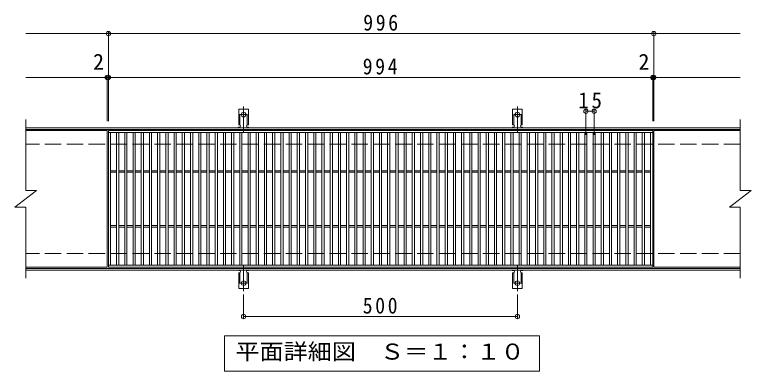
# Model space of a CAD drawing. Units: millimetres, scale not verified. Extents: x -1473 to 1723, y -1369 to 1137.
# Drawn here: x -699 to 646, y 485 to 1137 of the extents above; entities that cross this region are included whole.
import ezdxf
from ezdxf.enums import TextEntityAlignment as Align

# ---------------------------------------------------------------- set-up
doc = ezdxf.new("R2010")
doc.units = ezdxf.units.MM
doc.header["$LTSCALE"] = 10
doc.header["$PDMODE"] = 32
doc.header["$PDSIZE"] = 8
for name, pattern in [('CHAIN2', [12, 9, -1, 1, -1]), ('DASHED2', [3, 2, -1]), ('DASHED3', [4, 3, -1])]:
    doc.linetypes.add(name, pattern=pattern)
for name, color, linetype, lineweight in [('C-1', 2, 'Continuous', 9), ('C-2', 3, 'Continuous', 9), ('C-4', 7, 'Continuous', 9), ('C-5', 7, 'Continuous', 9), ('C-A', 3, 'Continuous', 9)]:
    doc.layers.add(name, color=color, linetype=linetype, lineweight=lineweight)
doc.styles.add('ＭＳ ゴシック', font='')
doc.styles.get('ＭＳ ゴシック').set_extended_font_data('MS Gothic')

msp = doc.modelspace()

# ---------------------------------------------------------------- linework, layer by layer
at = {"layer": 'C-1'}
for p, q in [((625.78, 930.27), (-679.22, 930.27)), ((625.78, 927.27), (-679.22, 927.27)), ((625.78, 673.27), (-679.22, 673.27)), ((625.78, 670.27), (-679.22, 670.27))]:
    msp.add_line(p, q, dxfattribs=at)
at = {"layer": 'C-1', "linetype": 'DASHED3'}
for p, q in [((625.78, 900.27), (-679.22, 900.27)), ((625.78, 700.27), (-679.22, 700.27))]:
    msp.add_line(p, q, dxfattribs=at)
at = {"layer": 'C-2'}
for p, q in [((-679.22, 945.27), (-679.22, 815.27)), ((625.78, 945.27), (625.78, 815.27)), ((-530.22, 925.27), (-679.22, 925.27)), ((-530.22, 925.27), (-530.22, 675.27)), ((-528.22, 921.27), (465.78, 921.27)), ((-524.22, 679.27), (-524.22, 921.27)), ((-513.22, 679.27), (-513.22, 921.27)), ((-509.22, 679.27), (-509.22, 921.27)), ((-498.22, 679.27), (-498.22, 921.27)), ((-494.22, 679.27), (-494.22, 921.27)), ((-483.22, 679.27), (-483.22, 921.27)), ((-479.22, 679.27), (-479.22, 921.27)), ((-468.22, 679.27), (-468.22, 921.27)), ((-464.22, 679.27), (-464.22, 921.27)), ((-453.22, 679.27), (-453.22, 921.27)), ((-449.22, 679.27), (-449.22, 921.27)), ((-438.22, 679.27), (-438.22, 921.27)), ((-434.22, 679.27), (-434.22, 921.27)), ((-423.22, 679.27), (-423.22, 921.27)), ((-419.22, 679.27), (-419.22, 921.27)), ((-408.22, 679.27), (-408.22, 921.27)), ((-404.22, 679.27), (-404.22, 921.27)), ((-393.22, 679.27), (-393.22, 921.27)), ((-389.22, 679.27), (-389.22, 921.27)), ((-378.22, 679.27), (-378.22, 921.27)), ((-374.22, 679.27), (-374.22, 921.27)), ((-363.22, 679.27), (-363.22, 921.27)), ((-359.22, 679.27), (-359.22, 921.27)), ((-348.22, 679.27), (-348.22, 921.27)), ((-344.22, 679.27), (-344.22, 921.27)), ((-333.22, 679.27), (-333.22, 921.27)), ((-329.22, 679.27), (-329.22, 921.27)), ((-318.22, 679.27), (-318.22, 921.27)), ((-314.22, 679.27), (-314.22, 921.27)), ((-303.22, 679.27), (-303.22, 921.27)), ((-299.22, 679.27), (-299.22, 921.27)), ((-288.22, 679.27), (-288.22, 921.27)), ((-284.22, 679.27), (-284.22, 921.27)), ((-273.22, 679.27), (-273.22, 921.27)), ((-269.22, 679.27), (-269.22, 921.27)), ((-258.22, 679.27), (-258.22, 921.27)), ((-254.22, 679.27), (-254.22, 921.27)), ((-243.22, 679.27), (-243.22, 921.27)), ((-239.22, 679.27), (-239.22, 921.27)), ((-228.22, 679.27), (-228.22, 921.27)), ((-224.22, 679.27), (-224.22, 921.27)), ((-213.22, 679.27), (-213.22, 921.27)), ((-209.22, 679.27), (-209.22, 921.27)), ((-198.22, 679.27), (-198.22, 921.27)), ((-194.22, 679.27), (-194.22, 921.27)), ((-183.22, 679.27), (-183.22, 921.27)), ((-179.22, 679.27), (-179.22, 921.27)), ((-168.22, 679.27), (-168.22, 921.27)), ((-164.22, 679.27), (-164.22, 921.27)), ((-153.22, 679.27), (-153.22, 921.27)), ((-149.22, 679.27), (-149.22, 921.27)), ((-138.22, 679.27), (-138.22, 921.27)), ((-134.22, 679.27), (-134.22, 921.27)), ((-123.22, 679.27), (-123.22, 921.27)), ((-119.22, 679.27), (-119.22, 921.27)), ((-108.22, 679.27), (-108.22, 921.27)), ((-104.22, 679.27), (-104.22, 921.27)), ((-93.22, 679.27), (-93.22, 921.27)), ((-89.22, 679.27), (-89.22, 921.27)), ((-78.22, 679.27), (-78.22, 921.27)), ((-74.22, 679.27), (-74.22, 921.27)), ((-63.22, 679.27), (-63.22, 921.27)), ((-59.22, 679.27), (-59.22, 921.27)), ((-48.22, 679.27), (-48.22, 921.27)), ((-44.22, 679.27), (-44.22, 921.27)), ((-33.22, 679.27), (-33.22, 921.27)), ((-29.22, 679.27), (-29.22, 921.27)), ((-18.22, 679.27), (-18.22, 921.27)), ((-14.22, 679.27), (-14.22, 921.27)), ((-3.22, 679.27), (-3.22, 921.27)), ((0.78, 679.27), (0.78, 921.27)), ((11.78, 679.27), (11.78, 921.27)), ((15.78, 679.27), (15.78, 921.27)), ((26.78, 679.27), (26.78, 921.27)), ((30.78, 679.27), (30.78, 921.27)), ((41.78, 679.27), (41.78, 921.27)), ((45.78, 679.27), (45.78, 921.27)), ((56.78, 679.27), (56.78, 921.27)), ((60.78, 679.27), (60.78, 921.27)), ((71.78, 679.27), (71.78, 921.27)), ((75.78, 679.27), (75.78, 921.27)), ((86.78, 679.27), (86.78, 921.27)), ((90.78, 679.27), (90.78, 921.27)), ((101.78, 679.27), (101.78, 921.27)), ((105.78, 679.27), (105.78, 921.27)), ((116.78, 679.27), (116.78, 921.27)), ((120.78, 679.27), (120.78, 921.27)), ((131.78, 679.27), (131.78, 921.27)), ((135.78, 679.27), (135.78, 921.27)), ((146.78, 679.27), (146.78, 921.27)), ((150.78, 679.27), (150.78, 921.27)), ((161.78, 679.27), (161.78, 921.27)), ((165.78, 679.27), (165.78, 921.27)), ((176.78, 679.27), (176.78, 921.27)), ((180.78, 679.27), (180.78, 921.27)), ((191.78, 679.27), (191.78, 921.27)), ((195.78, 679.27), (195.78, 921.27)), ((206.78, 679.27), (206.78, 921.27)), ((210.78, 679.27), (210.78, 921.27)), ((221.78, 679.27), (221.78, 921.27)), ((225.78, 679.27), (225.78, 921.27)), ((236.79, 679.27), (236.79, 921.27)), ((240.78, 679.27), (240.78, 921.27)), ((251.78, 679.27), (251.78, 921.27)), ((255.78, 679.27), (255.78, 921.27)), ((266.78, 679.27), (266.78, 921.27)), ((270.78, 679.27), (270.78, 921.27)), ((281.78, 679.27), (281.78, 921.27)), ((285.78, 679.27), (285.78, 921.27)), ((296.78, 679.27), (296.78, 921.27)), ((300.78, 679.27), (300.78, 921.27)), ((311.79, 679.27), (311.79, 921.27)), ((315.78, 679.27), (315.78, 921.27)), ((326.78, 679.27), (326.78, 921.27)), ((330.78, 679.27), (330.78, 921.27)), ((341.78, 679.27), (341.78, 921.27)), ((345.78, 679.27), (345.78, 921.27)), ((356.78, 679.27), (356.78, 921.27)), ((360.78, 679.27), (360.78, 921.27)), ((371.78, 679.27), (371.78, 921.27)), ((375.78, 679.27), (375.78, 921.27)), ((386.78, 679.27), (386.78, 921.27)), ((390.78, 679.27), (390.78, 921.27)), ((401.78, 679.27), (401.78, 921.27)), ((405.78, 679.27), (405.78, 921.27)), ((416.78, 679.27), (416.78, 921.27)), ((420.78, 679.27), (420.78, 921.27)), ((431.78, 679.27), (431.78, 921.27)), ((435.79, 679.27), (435.79, 921.27)), ((446.78, 679.27), (446.78, 921.27)), ((450.78, 679.27), (450.78, 921.27)), ((461.78, 679.27), (461.78, 921.27)), ((465.78, 925.27), (465.78, 675.27)), ((467.78, 925.27), (467.78, 675.27)), ((625.78, 925.27), (467.78, 925.27)), ((-524.22, 851.77), (-513.22, 851.77)), ((-524.22, 848.77), (-513.22, 848.77)), ((-509.22, 851.77), (-498.22, 851.77)), ((-509.22, 848.77), (-498.22, 848.77)), ((-494.22, 851.77), (-483.22, 851.77)), ((-494.22, 848.77), (-483.22, 848.77)), ((-479.22, 851.77), (-468.22, 851.77)), ((-479.22, 848.77), (-468.22, 848.77)), ((-464.22, 851.77), (-453.22, 851.77)), ((-464.22, 848.77), (-453.22, 848.77)), ((-449.22, 851.77), (-438.22, 851.77)), ((-449.22, 848.77), (-438.22, 848.77)), ((-434.22, 851.77), (-423.22, 851.77)), ((-434.22, 848.77), (-423.22, 848.77)), ((-419.22, 851.77), (-408.22, 851.77)), ((-419.22, 848.77), (-408.22, 848.77)), ((-404.22, 851.77), (-393.22, 851.77)), ((-404.22, 848.77), (-393.22, 848.77)), ((-389.22, 851.77), (-378.22, 851.77)), ((-389.22, 848.77), (-378.22, 848.77)), ((-374.22, 851.77), (-363.22, 851.77)), ((-374.22, 848.77), (-363.22, 848.77)), ((-359.22, 851.77), (-348.22, 851.77)), ((-359.22, 848.77), (-348.22, 848.77)), ((-344.22, 851.77), (-333.22, 851.77)), ((-344.22, 848.77), (-333.22, 848.77)), ((-329.22, 851.77), (-318.22, 851.77)), ((-329.22, 848.77), (-318.22, 848.77)), ((-314.22, 851.77), (-303.22, 851.77)), ((-314.22, 848.77), (-303.22, 848.77)), ((-299.22, 851.77), (-288.22, 851.77)), ((-299.22, 848.77), (-288.22, 848.77)), ((-284.22, 851.77), (-273.22, 851.77)), ((-284.22, 848.77), (-273.22, 848.77)), ((-269.22, 851.77), (-258.22, 851.77)), ((-269.22, 848.77), (-258.22, 848.77)), ((-254.22, 851.77), (-243.22, 851.77)), ((-254.22, 848.77), (-243.22, 848.77)), ((-239.22, 851.77), (-228.22, 851.77)), ((-239.22, 848.77), (-228.22, 848.77)), ((-224.22, 851.77), (-213.22, 851.77)), ((-224.22, 848.77), (-213.22, 848.77)), ((-209.22, 851.77), (-198.22, 851.77)), ((-209.22, 848.77), (-198.22, 848.77)), ((-194.22, 851.77), (-183.22, 851.77)), ((-194.22, 848.77), (-183.22, 848.77)), ((-179.22, 851.77), (-168.22, 851.77)), ((-179.22, 848.77), (-168.22, 848.77)), ((-164.22, 851.77), (-153.22, 851.77)), ((-164.22, 848.77), (-153.22, 848.77)), ((-149.22, 851.77), (-138.22, 851.77)), ((-149.22, 848.77), (-138.22, 848.77)), ((-134.22, 851.77), (-123.22, 851.77)), ((-134.22, 848.77), (-123.22, 848.77)), ((-119.22, 851.77), (-108.22, 851.77)), ((-119.22, 848.77), (-108.22, 848.77)), ((-104.22, 851.77), (-93.22, 851.77)), ((-104.22, 848.77), (-93.22, 848.77)), ((-89.22, 851.77), (-78.22, 851.77)), ((-89.22, 848.77), (-78.22, 848.77)), ((-74.22, 851.77), (-63.22, 851.77)), ((-74.22, 848.77), (-63.22, 848.77)), ((-59.22, 851.77), (-48.22, 851.77)), ((-59.22, 848.77), (-48.22, 848.77)), ((-44.22, 851.77), (-33.22, 851.77)), ((-44.22, 848.77), (-33.22, 848.77)), ((-29.22, 851.77), (-18.22, 851.77)), ((-29.22, 848.77), (-18.22, 848.77)), ((-14.22, 851.77), (-3.22, 851.77)), ((-14.22, 848.77), (-3.22, 848.77)), ((0.78, 851.77), (11.78, 851.77)), ((0.78, 848.77), (11.78, 848.77)), ((15.78, 851.77), (26.78, 851.77)), ((15.78, 848.77), (26.78, 848.77)), ((30.78, 851.77), (41.78, 851.77)), ((30.78, 848.77), (41.78, 848.77)), ((45.78, 851.77), (56.78, 851.77)), ((45.78, 848.77), (56.78, 848.77)), ((60.78, 851.77), (71.78, 851.77)), ((60.78, 848.77), (71.78, 848.77)), ((75.78, 851.77), (86.78, 851.77)), ((75.78, 848.77), (86.78, 848.77)), ((90.78, 851.77), (101.78, 851.77)), ((90.78, 848.77), (101.78, 848.77)), ((105.78, 851.77), (116.78, 851.77)), ((105.78, 848.77), (116.78, 848.77)), ((120.78, 851.77), (131.78, 851.77)), ((120.78, 848.77), (131.78, 848.77)), ((135.78, 851.77), (146.78, 851.77)), ((135.78, 848.77), (146.78, 848.77)), ((150.78, 851.77), (161.78, 851.77)), ((150.78, 848.77), (161.78, 848.77)), ((165.78, 851.77), (176.78, 851.77)), ((165.78, 848.77), (176.78, 848.77)), ((180.78, 851.77), (191.78, 851.77)), ((180.78, 848.77), (191.78, 848.77)), ((195.78, 851.77), (206.78, 851.77)), ((195.78, 848.77), (206.78, 848.77)), ((210.78, 851.77), (221.78, 851.77)), ((210.78, 848.77), (221.78, 848.77)), ((225.78, 851.77), (236.79, 851.77)), ((225.78, 848.77), (236.79, 848.77)), ((240.78, 851.77), (251.78, 851.77)), ((240.78, 848.77), (251.78, 848.77)), ((255.78, 851.77), (266.78, 851.77)), ((255.78, 848.77), (266.78, 848.77)), ((270.79, 851.77), (281.78, 851.77)), ((270.79, 848.77), (281.78, 848.77)), ((285.78, 851.77), (296.78, 851.77)), ((285.78, 848.77), (296.78, 848.77)), ((300.78, 851.77), (311.79, 851.77)), ((300.78, 848.77), (311.79, 848.77)), ((315.78, 851.77), (326.78, 851.77)), ((315.78, 848.77), (326.78, 848.77)), ((330.78, 851.77), (341.78, 851.77)), ((330.78, 848.77), (341.78, 848.77)), ((345.79, 851.77), (356.78, 851.77)), ((345.79, 848.77), (356.78, 848.77)), ((360.78, 851.77), (371.78, 851.77)), ((360.78, 848.77), (371.78, 848.77)), ((375.78, 851.77), (386.78, 851.77)), ((375.78, 848.77), (386.78, 848.77)), ((390.79, 851.77), (401.78, 851.77)), ((390.79, 848.77), (401.78, 848.77)), ((405.78, 851.77), (416.78, 851.77)), ((405.78, 848.77), (416.78, 848.77)), ((420.79, 851.77), (431.78, 851.77)), ((420.79, 848.77), (431.78, 848.77)), ((435.79, 851.77), (446.78, 851.77)), ((435.79, 848.77), (446.78, 848.77)), ((450.78, 851.77), (461.78, 851.77)), ((450.78, 848.77), (461.78, 848.77)), ((-699.22, 785.27), (-659.22, 815.27)), ((-679.22, 815.27), (-659.22, 815.27)), ((605.78, 785.27), (645.78, 815.27)), ((625.78, 815.27), (645.78, 815.27)), ((-699.22, 785.27), (-679.22, 785.27)), ((-679.22, 785.27), (-679.22, 655.27)), ((605.78, 785.27), (625.78, 785.27)), ((625.78, 785.27), (625.78, 655.27)), ((-524.22, 751.77), (-513.22, 751.77)), ((-524.22, 748.77), (-513.22, 748.77)), ((-509.22, 751.77), (-498.22, 751.77)), ((-509.22, 748.77), (-498.22, 748.77)), ((-494.22, 751.77), (-483.22, 751.77)), ((-494.22, 748.77), (-483.22, 748.77)), ((-479.22, 751.77), (-468.22, 751.77)), ((-479.22, 748.77), (-468.22, 748.77)), ((-464.22, 751.77), (-453.22, 751.77)), ((-464.22, 748.77), (-453.22, 748.77)), ((-449.22, 751.77), (-438.22, 751.77)), ((-449.22, 748.77), (-438.22, 748.77)), ((-434.22, 751.77), (-423.22, 751.77)), ((-434.22, 748.77), (-423.22, 748.77)), ((-419.22, 751.77), (-408.22, 751.77)), ((-419.22, 748.77), (-408.22, 748.77)), ((-404.22, 751.77), (-393.22, 751.77)), ((-404.22, 748.77), (-393.22, 748.77)), ((-389.22, 751.77), (-378.22, 751.77)), ((-389.22, 748.77), (-378.22, 748.77)), ((-374.22, 751.77), (-363.22, 751.77)), ((-374.22, 748.77), (-363.22, 748.77)), ((-359.22, 751.77), (-348.22, 751.77)), ((-359.22, 748.77), (-348.22, 748.77)), ((-344.22, 751.77), (-333.22, 751.77)), ((-344.22, 748.77), (-333.22, 748.77)), ((-329.22, 751.77), (-318.22, 751.77)), ((-329.22, 748.77), (-318.22, 748.77)), ((-314.22, 751.77), (-303.22, 751.77)), ((-314.22, 748.77), (-303.22, 748.77)), ((-299.22, 751.77), (-288.22, 751.77)), ((-299.22, 748.77), (-288.22, 748.77)), ((-284.22, 751.77), (-273.22, 751.77)), ((-284.22, 748.77), (-273.22, 748.77)), ((-269.22, 751.77), (-258.22, 751.77)), ((-269.22, 748.77), (-258.22, 748.77)), ((-254.22, 751.77), (-243.22, 751.77)), ((-254.22, 748.77), (-243.22, 748.77)), ((-239.22, 751.77), (-228.22, 751.77)), ((-239.22, 748.77), (-228.22, 748.77)), ((-224.22, 751.77), (-213.22, 751.77)), ((-224.22, 748.77), (-213.22, 748.77)), ((-209.22, 751.77), (-198.22, 751.77)), ((-209.22, 748.77), (-198.22, 748.77)), ((-194.22, 751.77), (-183.22, 751.77)), ((-194.22, 748.77), (-183.22, 748.77)), ((-179.22, 751.77), (-168.22, 751.77)), ((-179.22, 748.77), (-168.22, 748.77)), ((-164.22, 751.77), (-153.22, 751.77)), ((-164.22, 748.77), (-153.22, 748.77)), ((-149.22, 751.77), (-138.22, 751.77)), ((-149.22, 748.77), (-138.22, 748.77)), ((-134.22, 751.77), (-123.22, 751.77)), ((-134.22, 748.77), (-123.22, 748.77)), ((-119.22, 751.77), (-108.22, 751.77)), ((-119.22, 748.77), (-108.22, 748.77)), ((-104.22, 751.77), (-93.22, 751.77)), ((-104.22, 748.77), (-93.22, 748.77)), ((-89.22, 751.77), (-78.22, 751.77)), ((-89.22, 748.77), (-78.22, 748.77)), ((-74.22, 751.77), (-63.22, 751.77)), ((-74.22, 748.77), (-63.22, 748.77)), ((-59.22, 751.77), (-48.22, 751.77)), ((-59.22, 748.77), (-48.22, 748.77)), ((-44.22, 751.77), (-33.22, 751.77)), ((-44.22, 748.77), (-33.22, 748.77)), ((-29.22, 751.77), (-18.22, 751.77)), ((-29.22, 748.77), (-18.22, 748.77)), ((-14.22, 751.77), (-3.22, 751.77)), ((-14.22, 748.77), (-3.22, 748.77)), ((0.78, 751.77), (11.78, 751.77)), ((0.78, 748.77), (11.78, 748.77)), ((15.78, 751.77), (26.78, 751.77)), ((15.78, 748.77), (26.78, 748.77)), ((30.78, 751.77), (41.78, 751.77)), ((30.78, 748.77), (41.78, 748.77)), ((45.78, 751.77), (56.78, 751.77)), ((45.78, 748.77), (56.78, 748.77)), ((60.78, 751.77), (71.78, 751.77)), ((60.78, 748.77), (71.78, 748.77)), ((75.78, 751.77), (86.78, 751.77)), ((75.78, 748.77), (86.78, 748.77)), ((90.78, 751.77), (101.78, 751.77)), ((90.78, 748.77), (101.78, 748.77)), ((105.78, 751.77), (116.78, 751.77)), ((105.78, 748.77), (116.78, 748.77)), ((120.78, 751.77), (131.78, 751.77)), ((120.78, 748.77), (131.78, 748.77)), ((135.78, 751.77), (146.78, 751.77)), ((135.78, 748.77), (146.78, 748.77)), ((150.78, 751.77), (161.78, 751.77)), ((150.78, 748.77), (161.78, 748.77)), ((165.78, 751.77), (176.78, 751.77)), ((165.78, 748.77), (176.78, 748.77)), ((180.78, 751.77), (191.78, 751.77)), ((180.78, 748.77), (191.78, 748.77)), ((195.78, 751.77), (206.78, 751.77)), ((195.78, 748.77), (206.78, 748.77)), ((210.78, 751.77), (221.78, 751.77)), ((210.78, 748.77), (221.78, 748.77)), ((225.78, 751.77), (236.79, 751.77)), ((225.78, 748.77), (236.79, 748.77)), ((240.78, 751.77), (251.78, 751.77)), ((240.78, 748.77), (251.78, 748.77)), ((255.78, 751.77), (266.78, 751.77)), ((255.78, 748.77), (266.78, 748.77)), ((270.79, 751.77), (281.78, 751.77)), ((270.79, 748.77), (281.78, 748.77)), ((285.78, 751.77), (296.78, 751.77)), ((285.78, 748.77), (296.78, 748.77)), ((300.78, 751.77), (311.79, 751.77)), ((300.78, 748.77), (311.79, 748.77)), ((315.78, 751.77), (326.78, 751.77)), ((315.78, 748.77), (326.78, 748.77)), ((330.78, 751.77), (341.78, 751.77)), ((330.78, 748.77), (341.78, 748.77)), ((345.79, 751.77), (356.78, 751.77)), ((345.79, 748.77), (356.78, 748.77)), ((360.78, 751.77), (371.78, 751.77)), ((360.78, 748.77), (371.78, 748.77)), ((375.78, 751.77), (386.78, 751.77)), ((375.78, 748.77), (386.78, 748.77)), ((390.79, 751.77), (401.78, 751.77)), ((390.79, 748.77), (401.78, 748.77)), ((405.78, 751.77), (416.78, 751.77)), ((405.78, 748.77), (416.78, 748.77)), ((420.79, 751.77), (431.78, 751.77)), ((420.79, 748.77), (431.78, 748.77)), ((435.79, 751.77), (446.78, 751.77)), ((435.79, 748.77), (446.78, 748.77)), ((450.78, 751.77), (461.78, 751.77)), ((450.78, 748.77), (461.78, 748.77)), ((-530.22, 675.27), (-679.22, 675.27)), ((465.78, 679.27), (-528.22, 679.27)), ((465.78, 675.27), (-528.22, 675.27)), ((625.78, 675.27), (467.78, 675.27))]:
    msp.add_line(p, q, dxfattribs=at)
msp.add_lwpolyline([(-528.22, 675.27), (-528.22, 925.27), (465.78, 925.27)], dxfattribs=at)
at = {"layer": 'C-4'}
for p, q in [((-528.22, 942.27), (-528.22, 1105.27)), ((467.78, 942.27), (467.78, 1105.27)), ((-679.22, 1102.27), (625.78, 1102.27)), ((-679.22, 1022.27), (625.78, 1022.27)), ((-530.22, 942.27), (-530.22, 1025.27)), ((465.78, 942.27), (465.78, 1025.27)), ((343.79, 917.27), (343.79, 963.27)), ((343.79, 960.27), (358.78, 960.27)), ((358.78, 917.27), (358.78, 963.27)), ((-281.22, 625.55), (-281.22, 582.27)), ((218.78, 625.55), (218.78, 582.27)), ((-281.22, 585.27), (218.78, 585.27))]:
    msp.add_line(p, q, dxfattribs=at)
for p in [(-528.22, 1102.27), (467.78, 1102.27), (-530.22, 1022.27), (-528.22, 1022.27), (465.78, 1022.27), (467.78, 1022.27), (343.79, 960.27), (358.78, 960.27), (-281.22, 585.27), (218.78, 585.27)]:
    msp.add_point(p, dxfattribs=at)
at = {"layer": 'C-5'}
msp.add_lwpolyline([(-316.22, 485.27), (-316.22, 550.27), (258.78, 550.27), (258.78, 485.27)], close=True, dxfattribs=at)
at = {"layer": 'C-A', "color": 7, "linetype": 'CHAIN2'}
for p, q in [((-281.22, 921.8), (-281.22, 969.2)), ((218.78, 921.8), (218.78, 969.2)), ((-286.99, 954.27), (-275.44, 954.27)), ((213.01, 954.27), (224.56, 954.27)), ((-281.22, 678.74), (-281.22, 631.34)), ((218.78, 678.74), (218.78, 631.34)), ((-286.99, 646.27), (-275.44, 646.27)), ((213.01, 646.27), (224.56, 646.27))]:
    msp.add_line(p, q, dxfattribs=at)
at = {"layer": 'C-A'}
for p, q in [((-289.97, 935.27), (-289.97, 964.27)), ((-272.47, 964.27), (-289.97, 964.27)), ((-272.47, 935.27), (-272.47, 964.27)), ((210.03, 935.27), (210.03, 964.27)), ((227.53, 964.27), (210.03, 964.27)), ((227.53, 935.27), (227.53, 964.27)), ((-289.97, 935.27), (-288.72, 935.27)), ((-289.22, 931.27), (-288.72, 931.27)), ((-272.47, 935.27), (-273.72, 935.27)), ((-273.72, 931.27), (-273.21, 931.27)), ((210.03, 935.27), (211.28, 935.27)), ((210.78, 931.27), (211.28, 931.27)), ((227.53, 935.27), (226.28, 935.27)), ((226.28, 931.27), (226.79, 931.27)), ((-289.97, 665.27), (-288.72, 665.27)), ((-289.97, 665.27), (-289.97, 636.27)), ((-289.22, 669.27), (-288.72, 669.27)), ((-273.72, 669.27), (-273.21, 669.27)), ((-272.47, 665.27), (-273.72, 665.27)), ((-272.47, 665.27), (-272.47, 636.27)), ((210.03, 665.27), (211.28, 665.27)), ((210.03, 665.27), (210.03, 636.27)), ((210.78, 669.27), (211.28, 669.27)), ((226.28, 669.27), (226.79, 669.27)), ((227.53, 665.27), (226.28, 665.27)), ((227.53, 665.27), (227.53, 636.27)), ((-272.47, 636.27), (-289.97, 636.27)), ((227.53, 636.27), (210.03, 636.27))]:
    msp.add_line(p, q, dxfattribs=at)
at = {"layer": 'C-A', "linetype": 'DASHED2'}
for p, q in [((-287.97, 935.12), (-287.97, 964.27)), ((-274.47, 935.12), (-274.47, 964.27)), ((212.03, 935.12), (212.03, 964.27)), ((225.53, 935.12), (225.53, 964.27)), ((-287.97, 665.41), (-287.97, 636.27)), ((-274.47, 665.41), (-274.47, 636.27)), ((212.03, 665.41), (212.03, 636.27)), ((225.53, 665.41), (225.53, 636.27))]:
    msp.add_line(p, q, dxfattribs=at)
at = {"layer": 'C-A'}
for centre in [(-281.22, 954.27), (218.78, 954.27), (-281.22, 646.27), (218.78, 646.27)]:
    msp.add_circle(centre, 4.25, dxfattribs=at)
for centre, start, end in [((-289.22, 929.27), 90.27596, 150.00047), ((-288.72, 933.27), 270, 90), ((-273.72, 933.27), 90, 269.8667), ((-273.22, 929.27), 29.99927, 89.75836), ((210.78, 929.27), 90.27596, 150.00047), ((211.28, 933.27), 270, 90), ((226.28, 933.27), 90, 269.8667), ((226.78, 929.27), 29.99927, 89.75836), ((-289.22, 671.27), 209.99951, 269.72403), ((-288.72, 667.27), 270, 90), ((-273.72, 667.27), 90.13329, 270), ((-273.22, 671.27), 270.24162, 330.00072), ((210.78, 671.27), 209.99951, 269.72403), ((211.28, 667.27), 270, 90), ((226.28, 667.27), 90.13329, 270), ((226.78, 671.27), 270.24162, 330.00072)]:
    msp.add_arc(centre, 2, start, end, dxfattribs=at)

# ---------------------------------------------------------------- texts
at = {"layer": 'C-4', "color": 2, "style": 'ＭＳ ゴシック'}
for p in [(-556.18, 1027.27), (439.82, 1027.27)]:
    msp.add_text('2', height=29.33, dxfattribs=at).set_placement(p, align=Align.BOTTOM_LEFT)
at = {"layer": 'C-4', "color": 2, "char_height": 29.33, "attachment_point": 7, "style": 'ＭＳ ゴシック'}
for s, insert in [('\\T1.27;\\W0.9;996', (-62.72, 1107.27)), ('\\T1.27;\\W0.9;994', (-63.72, 1027.27)), ('\\T1.27;\\W0.95;15', (330.04, 965.27)), ('\\T1.27;\\W0.9;500', (-63.72, 590.27))]:
    msp.add_mtext(s, dxfattribs=dict(at, insert=insert))
at = {"layer": 'C-5', "color": 2, "style": 'ＭＳ ゴシック', "width": 1.1}
msp.add_text('平面詳細図\u3000Ｓ＝１：１０', height=29.33, dxfattribs=at).set_placement((-296.22, 497.77), align=Align.BOTTOM_LEFT)

doc.saveas('drawing.dxf')
